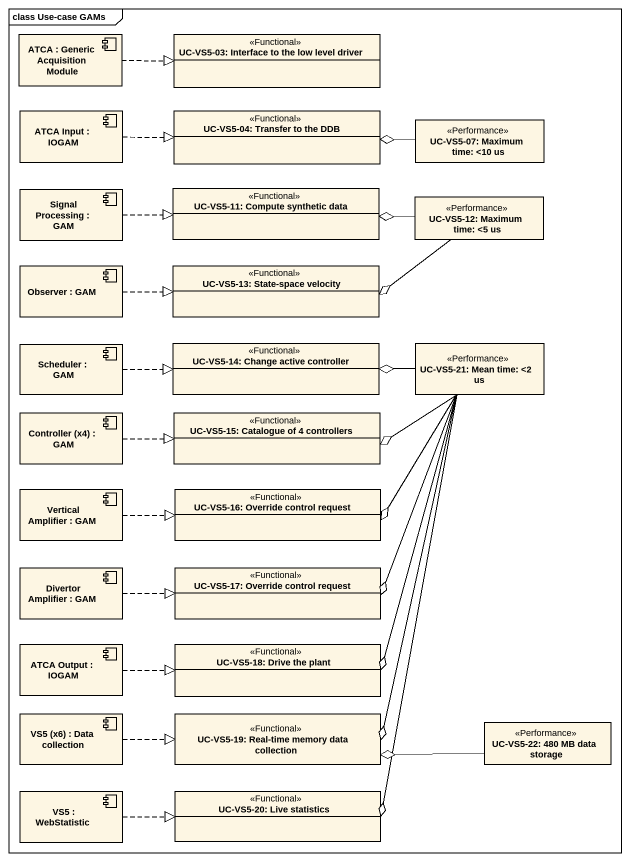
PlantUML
@startuml
mainframe class Use-case GAMs
allowmixing
hide circle
hide empty members
component "ATCA : Generic Acquisition Module" as ATCA
class "UC-VS5-03: Interface to the low level driver" as UC_VS5_03_Interface_to_the <<Functional>>
component "ATCA Input : IOGAM" as ATCA_Input
class "UC-VS5-04: Transfer to the DDB" as UC_VS5_04_Transfer_to_the <<Functional>>
class "UC-VS5-07: Maximum time: <10 us" as UC_VS5_07_Maximum_time_10_us <<Performance>>
component "Signal Processing : GAM" as Signal_Processing
class "UC-VS5-11: Compute synthetic data" as UC_VS5_11_Compute_synthetic <<Functional>>
class "UC-VS5-12: Maximum time: <5 us" as UC_VS5_12_Maximum_time_5_us <<Performance>>
component "Observer : GAM" as Observer
class "UC-VS5-13: State-space velocity" as UC_VS5_13_State_space <<Functional>>
component "Scheduler : GAM" as Scheduler
class "UC-VS5-14: Change active controller" as UC_VS5_14_Change_active <<Functional>>
class "UC-VS5-21: Mean time: <2 us" as UC_VS5_21_Mean_time_2_us <<Performance>>
component "Controller (x4) : GAM" as Controller_x4
class "UC-VS5-15: Catalogue of 4 controllers" as UC_VS5_15_Catalogue_of_4 <<Functional>>
component "Vertical Amplifier : GAM" as Vertical_Amplifier
class "UC-VS5-16: Override control request" as UC_VS5_16_Override_control <<Functional>>
component "Divertor Amplifier : GAM" as Divertor_Amplifier
class "UC-VS5-17: Override control request" as UC_VS5_17_Override_control <<Functional>>
component "ATCA Output : IOGAM" as ATCA_Output
class "UC-VS5-18: Drive the plant" as UC_VS5_18_Drive_the_plant <<Functional>>
component "VS5 (x6) : Data collection" as VS5_x6
class "UC-VS5-19: Real-time memory data collection" as UC_VS5_19_Real_time_memory <<Functional>>
class "UC-VS5-22: 480 MB data storage" as UC_VS5_22_480_MB_data <<Performance>>
component "VS5 : WebStatistic" as VS5
class "UC-VS5-20: Live statistics" as UC_VS5_20_Live_statistics <<Functional>>
ATCA .right.|> UC_VS5_03_Interface_to_the
ATCA_Input .right.|> UC_VS5_04_Transfer_to_the
UC_VS5_07_Maximum_time_10_us -left-o UC_VS5_04_Transfer_to_the
Signal_Processing .right.|> UC_VS5_11_Compute_synthetic
UC_VS5_12_Maximum_time_5_us -left-o UC_VS5_11_Compute_synthetic
UC_VS5_12_Maximum_time_5_us -left-o UC_VS5_13_State_space
Observer .right.|> UC_VS5_13_State_space
Scheduler .right.|> UC_VS5_14_Change_active
UC_VS5_21_Mean_time_2_us -left-o UC_VS5_14_Change_active
UC_VS5_21_Mean_time_2_us -left-o UC_VS5_15_Catalogue_of_4
UC_VS5_21_Mean_time_2_us --o UC_VS5_16_Override_control
UC_VS5_21_Mean_time_2_us --o UC_VS5_17_Override_control
UC_VS5_21_Mean_time_2_us --o UC_VS5_18_Drive_the_plant
UC_VS5_21_Mean_time_2_us --o UC_VS5_19_Real_time_memory
UC_VS5_21_Mean_time_2_us --o UC_VS5_20_Live_statistics
Controller_x4 .right.|> UC_VS5_15_Catalogue_of_4
Vertical_Amplifier .right.|> UC_VS5_16_Override_control
Divertor_Amplifier .right.|> UC_VS5_17_Override_control
ATCA_Output .right.|> UC_VS5_18_Drive_the_plant
VS5_x6 .right.|> UC_VS5_19_Real_time_memory
UC_VS5_22_480_MB_data -left-o UC_VS5_19_Real_time_memory
VS5 .right.|> UC_VS5_20_Live_statistics
@enduml
